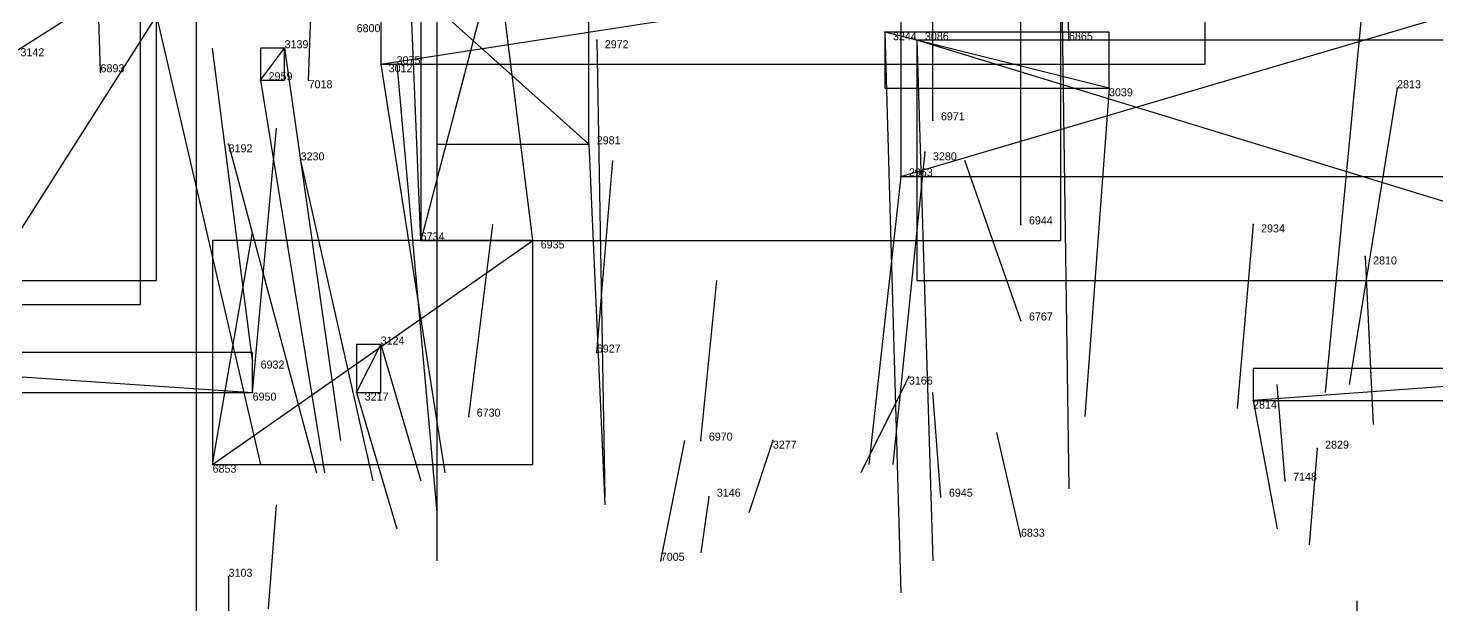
# Model space of a CAD drawing. Extents: x -0.07 to 1.1, y -0.07 to 1.1.
# Drawn here: x 0.101 to 0.277, y 0.9165 to 0.9885 of the extents above; entities that cross this region are included whole.
import ezdxf

# ---------------------------------------------------------------- set-up
doc = ezdxf.new("R2010")
doc.units = 0
for name, color, linetype in [('Clients', 3, 'CONTINUOUS'), ('Facilities', 3, 'CONTINUOUS'), ('Facilities_lines', 3, 'CONTINUOUS'), ('Min_max_boxes', 1, 'CONTINUOUS'), ('Normals', 1, 'CONTINUOUS'), ('Source_points', 5, 'CONTINUOUS'), ('Text', 3, 'CONTINUOUS')]:
    doc.layers.add(name, color=color, linetype=linetype)

msp = doc.modelspace()

# ---------------------------------------------------------------- linework, layer by layer
at = {"layer": 'Clients', "color": 5}
for p in [(0.208, 0.988), (0.133, 0.986), (0.212, 0.987), (0.15, 0.962, 1), (0.164, 0.962, 1), (0.145, 0.949), (0.129, 0.943, 1), (0.254, 0.942)]:
    msp.add_point(p, dxfattribs=at)
at = {"layer": 'Facilities', "color": 3}
for p in [(0.172, 0.987), (0.231, 0.987, 1), (0.145, 0.984), (0.147, 0.984), (0.11, 0.983, 1), (0.13, 0.982), (0.136, 0.982, 1), (0.236, 0.981), (0.272, 0.981), (0.214, 0.977, 1), (0.126, 0.974), (0.171, 0.974), (0.135, 0.972), (0.213, 0.973), (0.21, 0.97), (0.225, 0.964, 1), (0.254, 0.964), (0.268, 0.96), (0.225, 0.952, 1), (0.129, 0.947, 1), (0.172, 0.948, 1), (0.211, 0.945), (0.142, 0.943), (0.156, 0.94, 1), (0.185, 0.937, 1), (0.194, 0.937), (0.262, 0.936), (0.124, 0.934, 1), (0.258, 0.932, 1), (0.186, 0.93), (0.215, 0.93, 1), (0.225, 0.925, 1), (0.18, 0.922, 1), (0.126, 0.92)]:
    msp.add_point(p, dxfattribs=at)
at = {"layer": 'Facilities_lines', "color": 3}
for p, q in [((0.012, 0.93, 1), (0.122, 1, 0.994)), ((0.145, 0.984), (0.248, 1, 0.006)), ((0.16, 1, 0.961), (0.15, 0.962, 1)), ((0.21, 0.97), (0.295, 0.995)), ((0.171, 0.974), (0.152, 0.991)), ((0.096, 0.957), (0.117, 0.99)), ((0.236, 0.981), (0.208, 0.988)), ((0.13, 0.982), (0.133, 0.986)), ((0.31, 0.957), (0.212, 0.987)), ((0.124, 0.934, 1), (0.164, 0.962, 1)), ((0.142, 0.943), (0.145, 0.949)), ((0.055, 0.948, 1), (0.129, 0.943, 1)), ((0.309, 0.946), (0.254, 0.942))]:
    msp.add_line(p, q, dxfattribs=at)
at = {"layer": 'Min_max_boxes', "color": 1}
for p, q in [((0.115, 0.954, 0.047), (0.115, 1, 0.047)), ((0.115, 0.954, 0.092), (0.115, 1, 0.092)), ((0.122, 0.802, 0.988), (0.122, 1, 0.988)), ((0.122, 0.802, 1), (0.122, 1, 1)), ((0.145, 1), (0.145, 0.984)), ((0.145, 1, 0.006), (0.145, 0.984, 0.006)), ((0.15, 1, 0.961), (0.15, 0.962, 0.961)), ((0.15, 1, 1), (0.15, 0.962, 1)), ((0.23, 0.962, 0.961), (0.23, 1, 0.961)), ((0.23, 0.962, 1), (0.23, 1, 1)), ((0.248, 0.984), (0.248, 1)), ((0.248, 0.984, 0.006), (0.248, 1, 0.006)), ((0.21, 0.995), (0.21, 0.97)), ((0.21, 0.995), (0.21, 0.97)), ((0.152, 0.991), (0.152, 0.974)), ((0.152, 0.991), (0.152, 0.974)), ((0.171, 0.974), (0.171, 0.991)), ((0.171, 0.974), (0.171, 0.991)), ((0.117, 0.957), (0.117, 0.99)), ((0.117, 0.957), (0.117, 0.99)), ((0.236, 0.988), (0.208, 0.988)), ((0.208, 0.988), (0.208, 0.981)), ((0.236, 0.988), (0.208, 0.988)), ((0.208, 0.988), (0.208, 0.981)), ((0.208, 0.988), (0.208, 0.988)), ((0.236, 0.981), (0.236, 0.988)), ((0.236, 0.981), (0.236, 0.988)), ((0.236, 0.988), (0.236, 0.988)), ((0.133, 0.986), (0.13, 0.986)), ((0.13, 0.986), (0.13, 0.982)), ((0.133, 0.986), (0.13, 0.986)), ((0.13, 0.986), (0.13, 0.982)), ((0.13, 0.986), (0.13, 0.986)), ((0.133, 0.982), (0.133, 0.986)), ((0.133, 0.982), (0.133, 0.986)), ((0.133, 0.986), (0.133, 0.986)), ((0.31, 0.987), (0.212, 0.987)), ((0.212, 0.987), (0.212, 0.957)), ((0.31, 0.987), (0.212, 0.987)), ((0.212, 0.987), (0.212, 0.957)), ((0.212, 0.987), (0.212, 0.987)), ((0.145, 0.984), (0.248, 0.984)), ((0.145, 0.984, 0.006), (0.248, 0.984, 0.006)), ((0.145, 0.984), (0.145, 0.984, 0.006)), ((0.248, 0.984), (0.248, 0.984, 0.006)), ((0.13, 0.982), (0.133, 0.982)), ((0.13, 0.982), (0.133, 0.982)), ((0.13, 0.982), (0.13, 0.982)), ((0.133, 0.982), (0.133, 0.982)), ((0.208, 0.981), (0.236, 0.981)), ((0.208, 0.981), (0.236, 0.981)), ((0.208, 0.981), (0.208, 0.981)), ((0.236, 0.981), (0.236, 0.981)), ((0.152, 0.974), (0.171, 0.974)), ((0.152, 0.974), (0.171, 0.974)), ((0.152, 0.974), (0.152, 0.974)), ((0.171, 0.974), (0.171, 0.974)), ((0.21, 0.97), (0.295, 0.97)), ((0.21, 0.97), (0.295, 0.97)), ((0.21, 0.97), (0.21, 0.97)), ((0.164, 0.962, 1), (0.124, 0.962, 1)), ((0.124, 0.962, 1), (0.124, 0.934, 1)), ((0.164, 0.962, 1), (0.124, 0.962, 1)), ((0.124, 0.962, 1), (0.124, 0.934, 1)), ((0.124, 0.962, 1), (0.124, 0.962, 1)), ((0.15, 0.962, 0.961), (0.23, 0.962, 0.961)), ((0.15, 0.962, 1), (0.23, 0.962, 1)), ((0.15, 0.962, 0.961), (0.15, 0.962, 1)), ((0.164, 0.934, 1), (0.164, 0.962, 1)), ((0.164, 0.934, 1), (0.164, 0.962, 1)), ((0.164, 0.962, 1), (0.164, 0.962, 1)), ((0.23, 0.962, 0.961), (0.23, 0.962, 1)), ((0.096, 0.957), (0.117, 0.957)), ((0.096, 0.957), (0.117, 0.957)), ((0.117, 0.957), (0.117, 0.957)), ((0.212, 0.957), (0.31, 0.957)), ((0.212, 0.957), (0.31, 0.957)), ((0.212, 0.957), (0.212, 0.957)), ((0, 0.954, 0.047), (0.115, 0.954, 0.047)), ((0, 0.954, 0.092), (0.115, 0.954, 0.092)), ((0.115, 0.954, 0.047), (0.115, 0.954, 0.092)), ((0.145, 0.949), (0.142, 0.949)), ((0.142, 0.949), (0.142, 0.943)), ((0.145, 0.949), (0.142, 0.949)), ((0.142, 0.949), (0.142, 0.943)), ((0.142, 0.949), (0.142, 0.949)), ((0.145, 0.943), (0.145, 0.949)), ((0.145, 0.943), (0.145, 0.949)), ((0.145, 0.949), (0.145, 0.949)), ((0.129, 0.948, 1), (0.055, 0.948, 1)), ((0.129, 0.948, 1), (0.055, 0.948, 1)), ((0.129, 0.943, 1), (0.129, 0.948, 1)), ((0.129, 0.943, 1), (0.129, 0.948, 1)), ((0.129, 0.948, 1), (0.129, 0.948, 1)), ((0.309, 0.946), (0.254, 0.946)), ((0.254, 0.946), (0.254, 0.942)), ((0.309, 0.946), (0.254, 0.946)), ((0.254, 0.946), (0.254, 0.942)), ((0.254, 0.946), (0.254, 0.946)), ((0.055, 0.943, 1), (0.129, 0.943, 1)), ((0.055, 0.943, 1), (0.129, 0.943, 1)), ((0.129, 0.943, 1), (0.129, 0.943, 1)), ((0.142, 0.943), (0.145, 0.943)), ((0.142, 0.943), (0.145, 0.943)), ((0.142, 0.943), (0.142, 0.943)), ((0.145, 0.943), (0.145, 0.943)), ((0.254, 0.942), (0.309, 0.942)), ((0.254, 0.942), (0.309, 0.942)), ((0.254, 0.942), (0.254, 0.942)), ((0.124, 0.934, 1), (0.164, 0.934, 1)), ((0.124, 0.934, 1), (0.164, 0.934, 1)), ((0.124, 0.934, 1), (0.124, 0.934, 1)), ((0.164, 0.934, 1), (0.164, 0.934, 1))]:
    msp.add_line(p, q, dxfattribs=at)
at = {"layer": 'Normals', "color": 1}
for p, q in [((0.11, 0.983, 1), (0.108, 1.043, 1.08)), ((0.136, 0.982, 1), (0.138, 1.042, 1.079)), ((0.231, 0.987, 1), (0.23, 1.043, 1.083)), ((0.214, 0.977, 1), (0.214, 1.022, 1.09)), ((0.15, 0.962, 1), (0.148, 1.012, 1.087)), ((0.164, 0.962, 1), (0.158, 1.01, 1.087)), ((0.225, 0.964, 1), (0.225, 1, 1.093)), ((0.23, 1, 0.001), (0.231, 0.931, 0.073)), ((0.268, 0.995), (0.263, 0.943, 0.085)), ((0.152, 0.991), (0.152, 0.922, 0.073)), ((0.117, 0.99), (0.13, 0.934, 0.082)), ((0.208, 0.988), (0.21, 0.918, 0.072)), ((0.129, 0.947, 1), (0.124, 0.986, 1.092)), ((0.133, 0.986), (0.14, 0.937, 0.087)), ((0.172, 0.987), (0.173, 0.93, 0.082)), ((0.212, 0.987), (0.214, 0.922, 0.076)), ((0.145, 0.984), (0.153, 0.933, 0.086)), ((0.147, 0.984), (0.152, 0.928, 0.082)), ((0.13, 0.982), (0.138, 0.933, 0.087)), ((0.236, 0.981), (0.233, 0.94, 0.091)), ((0.272, 0.981), (0.266, 0.944, 0.093)), ((0.129, 0.943, 1), (0.132, 0.976, 1.094)), ((0.126, 0.974), (0.137, 0.933, 0.09)), ((0.171, 0.974), (0.173, 0.929, 0.089)), ((0.135, 0.972), (0.144, 0.932, 0.091)), ((0.172, 0.948, 1), (0.174, 0.972, 1.097)), ((0.213, 0.973), (0.209, 0.934, 0.092)), ((0.225, 0.952, 1), (0.218, 0.972, 1.098)), ((0.21, 0.97), (0.206, 0.934, 0.093)), ((0.124, 0.934, 1), (0.129, 0.963, 1.095)), ((0.156, 0.94, 1), (0.159, 0.964, 1.097)), ((0.254, 0.964), (0.252, 0.941, 0.097)), ((0.268, 0.96), (0.269, 0.939, 0.098)), ((0.185, 0.937, 1), (0.187, 0.957, 1.098)), ((0.145, 0.949), (0.15, 0.932, 0.098)), ((0.211, 0.945), (0.205, 0.933, 0.099)), ((0.258, 0.932, 1), (0.257, 0.944, 1.099)), ((0.142, 0.943), (0.147, 0.926, 0.098)), ((0.215, 0.93, 1), (0.214, 0.943, 1.099)), ((0.254, 0.942), (0.257, 0.926, 0.099)), ((0.18, 0.922, 1), (0.183, 0.937, 1.099)), ((0.194, 0.937), (0.191, 0.928, 0.1)), ((0.225, 0.925, 1), (0.222, 0.938, 1.099)), ((0.262, 0.936), (0.261, 0.924, 0.099)), ((0.186, 0.93), (0.185, 0.923, 0.1)), ((0.131, 0.916, 1), (0.132, 0.929, 1.099)), ((0.126, 0.92), (0.126, 0.913, 0.1)), ((0.267, 0.915, 1), (0.267, 0.917, 1.1))]:
    msp.add_line(p, q, dxfattribs=at)
at = {"layer": 'Source_points', "color": 5}
for p in [(0.208, 0.988), (0.133, 0.986), (0.172, 0.987), (0.212, 0.987), (0.231, 0.987, 1), (0.145, 0.984), (0.147, 0.984), (0.11, 0.983, 1), (0.13, 0.982), (0.136, 0.982, 1), (0.236, 0.981), (0.272, 0.981), (0.214, 0.977, 1), (0.126, 0.974), (0.171, 0.974), (0.135, 0.972), (0.213, 0.973), (0.21, 0.97), (0.225, 0.964, 1), (0.254, 0.964), (0.15, 0.962, 1), (0.164, 0.962, 1), (0.268, 0.96), (0.225, 0.952, 1), (0.145, 0.949), (0.129, 0.947, 1), (0.172, 0.948, 1), (0.211, 0.945), (0.129, 0.943, 1), (0.142, 0.943), (0.254, 0.942), (0.156, 0.94, 1), (0.185, 0.937, 1), (0.194, 0.937), (0.262, 0.936), (0.124, 0.934, 1), (0.258, 0.932, 1), (0.186, 0.93), (0.215, 0.93, 1), (0.225, 0.925, 1), (0.18, 0.922, 1), (0.126, 0.92)]:
    msp.add_point(p, dxfattribs=at)

# ---------------------------------------------------------------- texts
at = {"layer": 'Text', "color": 3}
for s, p in [('6800', (0.142, 0.988, 1)), ('3244', (0.209, 0.987)), ('3086', (0.213, 0.987)), ('6865', (0.231, 0.987, 1)), ('3142', (0.1, 0.985)), ('3139', (0.133, 0.986)), ('2972', (0.173, 0.986)), ('6893', (0.11, 0.983, 1)), ('3012', (0.146, 0.983)), ('3075', (0.147, 0.984)), ('2959', (0.131, 0.982)), ('7018', (0.136, 0.981, 1)), ('3039', (0.236, 0.98)), ('2813', (0.272, 0.981)), ('6971', (0.215, 0.977, 1)), ('3192', (0.126, 0.973)), ('2981', (0.172, 0.974)), ('3230', (0.135, 0.972)), ('3280', (0.214, 0.972)), ('2963', (0.211, 0.97)), ('6944', (0.226, 0.964, 1)), ('6734', (0.15, 0.962, 1)), ('2934', (0.255, 0.963)), ('6935', (0.165, 0.961, 1)), ('2810', (0.269, 0.959)), ('6767', (0.226, 0.952, 1)), ('3124', (0.145, 0.949)), ('6927', (0.172, 0.948, 1)), ('6932', (0.13, 0.946, 1)), ('3166', (0.211, 0.944)), ('6950', (0.129, 0.942, 1)), ('3217', (0.143, 0.942)), ('2814', (0.254, 0.941)), ('6730', (0.157, 0.94, 1)), ('6970', (0.186, 0.937, 1)), ('3277', (0.194, 0.936)), ('2829', (0.263, 0.936)), ('6853', (0.124, 0.933, 1)), ('7148', (0.259, 0.932, 1)), ('3146', (0.187, 0.93)), ('6945', (0.216, 0.93, 1)), ('6833', (0.225, 0.925, 1)), ('7005', (0.18, 0.922, 1)), ('3103', (0.126, 0.92))]:
    msp.add_text(s, height=0.001, dxfattribs=at).set_placement(p)

doc.saveas('drawing.dxf')
